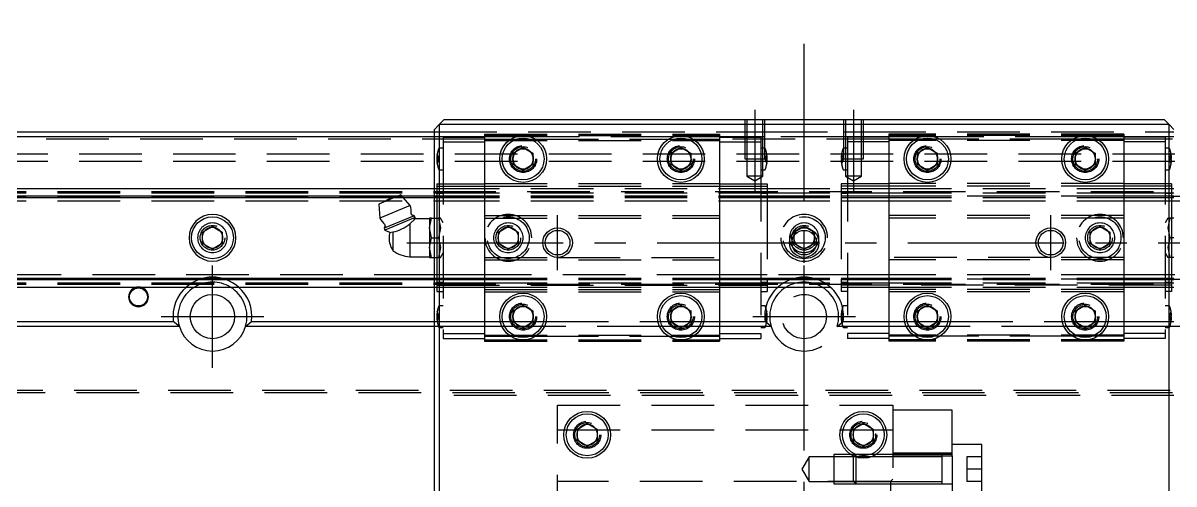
# Model space of a CAD drawing. Extents: x -12 to 1012, y -344 to 120.
# Drawn here: x 221.6 to 455, y 26 to 119.6 of the extents above; entities that cross this region are included whole.
import ezdxf

# ---------------------------------------------------------------- set-up
doc = ezdxf.new("R2010")
doc.units = 0
doc.linetypes.add('CENTER', pattern=[50.8, 31.75, -6.35, 6.35, -6.35])
doc.linetypes.add('DASHED', pattern=[19.05, 12.7, -6.35])
doc.layers.get('0').update_dxf_attribs({"linetype": 'CONTINUOUS'})
doc.layers.add('CENTER', color=1, linetype='CENTER')

msp = doc.modelspace()

# ---------------------------------------------------------------- linework, layer by layer
at = {"color": 7, "linetype": 'CONTINUOUS'}
for p, q in [((305, 98), (306, 99)), ((306, 99), (307, 100)), ((306, 99), (306, -99)), ((454, 99), (306, 99)), ((307, 100), (453, 100)), ((453, 100), (454, 99)), ((454, 99), (455, 98)), ((454, -99), (454, 99)), ((305, 96.5), (1, 96.5)), ((2, 97.5), (305, 97.5)), ((305, -98), (305, 98)), ((321, 93.15), (323, 94.31)), ((323, 94.31), (325, 93.15)), ((353, 93.15), (355, 94.31)), ((355, 94.31), (357, 93.15)), ((403, 93.15), (405, 94.31)), ((405, 94.31), (407, 93.15)), ((435, 93.15), (437, 94.31)), ((437, 94.31), (439, 93.15)), ((321, 90.85), (321, 93.15)), ((325, 93.15), (325, 90.85)), ((353, 90.85), (353, 93.15)), ((357, 93.15), (357, 90.85)), ((403, 90.85), (403, 93.15)), ((407, 93.15), (407, 90.85)), ((435, 90.85), (435, 93.15)), ((439, 93.15), (439, 90.85)), ((323, 89.69), (321, 90.85)), ((325, 90.85), (323, 89.69)), ((355, 89.69), (353, 90.85)), ((357, 90.85), (355, 89.69)), ((405, 89.69), (403, 90.85)), ((407, 90.85), (405, 89.69)), ((437, 89.69), (435, 90.85)), ((439, 90.85), (437, 89.69)), ((0, 86), (305, 86)), ((0, 84.48), (297.73, 84.48)), ((0, 84.2), (297.05, 84.2)), ((298.2, 84.68), (293.77, 82.84)), ((300.07, 82.53), (298.2, 84.68)), ((298.37, 84.48), (305, 84.48)), ((298.62, 84.2), (305, 84.2)), ((293.77, 82.84), (293.97, 80)), ((300.07, 82.53), (293.97, 80)), ((300.93, 80.45), (294.83, 77.93)), ((301.08, 80.08), (294.98, 77.56)), ((300.04, 78.83), (301.08, 79.85)), ((300.93, 80.45), (300.42, 80.66)), ((300.9, 79.64), (301.08, 80.08)), ((301.08, 80.08), (300.93, 80.45)), ((304.04, 79.85), (301.08, 79.85)), ((304.4, 80), (304.04, 80)), ((304.04, 80), (304.04, 78)), ((304.04, 78), (304.4, 80)), ((304.4, 80), (305, 80)), ((258, 77.15), (260, 78.31)), ((258, 74.85), (258, 77.15)), ((260, 78.31), (262, 77.15)), ((262, 77.15), (262, 74.85)), ((295.04, 78.44), (294.83, 77.93)), ((294.83, 77.93), (294.98, 77.56)), ((294.98, 77.56), (296.1, 77.09)), ((295.94, 77.07), (296.6, 77.18)), ((296.6, 77.18), (296.6, 73.4)), ((300.04, 78.83), (300.04, 72.15)), ((304.04, 78), (304.04, 74)), ((304.4, 76), (304.04, 78)), ((260, 73.69), (258, 74.85)), ((262, 74.85), (260, 73.69)), ((304.04, 74), (304.4, 76)), ((304.4, 76), (305, 76)), ((304.04, 74), (304.04, 72)), ((304.4, 72), (304.04, 74)), ((300.04, 72.15), (304.04, 72.15)), ((304.04, 72), (304.4, 72)), ((304.4, 72), (305, 72)), ((0, 67.8), (305, 67.8)), ((0, 67.52), (305, 67.52)), ((0, 66), (305, 66)), ((321, 61.15), (323, 62.31)), ((321, 58.85), (321, 61.15)), ((323, 62.31), (325, 61.15)), ((325, 61.15), (325, 58.85)), ((353, 61.15), (355, 62.31)), ((353, 58.85), (353, 61.15)), ((355, 62.31), (357, 61.15)), ((357, 61.15), (357, 58.85)), ((403, 61.15), (405, 62.31)), ((403, 58.85), (403, 61.15)), ((405, 62.31), (407, 61.15)), ((407, 61.15), (407, 58.85)), ((435, 61.15), (437, 62.31)), ((435, 58.85), (435, 61.15)), ((437, 62.31), (439, 61.15)), ((439, 61.15), (439, 58.85)), ((147.94, 59), (252.06, 59)), ((253.29, 58), (252.06, 59)), ((266.71, 58), (267.94, 59)), ((267.94, 59), (305, 59)), ((323, 57.69), (321, 58.85)), ((325, 58.85), (323, 57.69)), ((355, 57.69), (353, 58.85)), ((357, 58.85), (355, 57.69)), ((405, 57.69), (403, 58.85)), ((407, 58.85), (405, 57.69)), ((437, 57.69), (435, 58.85)), ((439, 58.85), (437, 57.69)), ((253.29, 58), (146.71, 58)), ((305, 58), (266.71, 58)), ((493.29, 58), (455, 58)), ((334, 37.15), (336, 38.31)), ((336, 38.31), (338, 37.15)), ((390, 37.15), (392, 38.31)), ((392, 38.31), (394, 37.15)), ((334, 34.85), (334, 37.15)), ((338, 37.15), (338, 34.85)), ((390, 34.85), (390, 37.15)), ((394, 37.15), (394, 34.85)), ((336, 33.69), (334, 34.85)), ((338, 34.85), (336, 33.69)), ((392, 33.69), (390, 34.85)), ((394, 34.85), (392, 33.69))]:
    msp.add_line(p, q, dxfattribs=at)
at = {"color": 3, "linetype": 'DASHED'}
for p, q in [((368, 100), (368, 92)), ((368.35, 100), (368.35, 92)), ((371.65, 92), (371.65, 100)), ((372, 92), (372, 100)), ((388, 100), (388, 92)), ((388.35, 100), (388.35, 92)), ((391.65, 92), (391.65, 100)), ((392, 92), (392, 100)), ((315.2, 96), (0.5, 96)), ((305, 97.5), (368, 97.5)), ((315.2, 96.5), (305, 96.5)), ((306.77, 96.45), (315.2, 96.45)), ((306.77, 96.45), (306.77, 95.45)), ((315.2, 97), (315.2, 96)), ((315.2, 97), (362.8, 97)), ((315.2, 96.75), (362.8, 96.75)), ((321.48, 96.5), (315.2, 96.5)), ((315.2, 96), (320.44, 96)), ((315.2, 96), (315.2, 87)), ((315.2, 95.75), (362.8, 95.75)), ((320.44, 96), (321.56, 96)), ((324.52, 96.5), (321.48, 96.5)), ((321.56, 96), (324.44, 96)), ((324.44, 96), (325.56, 96)), ((353.48, 96.5), (324.52, 96.5)), ((325.56, 96), (352.44, 96)), ((352.44, 96), (353.56, 96)), ((356.52, 96.5), (353.48, 96.5)), ((353.56, 96), (356.44, 96)), ((356.44, 96), (357.56, 96)), ((362.8, 96.5), (356.52, 96.5)), ((357.56, 96), (362.8, 96)), ((362.8, 97), (362.8, 96)), ((368, 96.5), (362.8, 96.5)), ((362.8, 96.45), (368, 96.45)), ((362.8, 96), (362.8, 87)), ((397.2, 96), (362.8, 96)), ((368, 97.5), (372, 97.5)), ((372, 96.5), (368, 96.5)), ((368, 96.45), (371.23, 96.45)), ((371.23, 96.45), (371.23, 95.45)), ((372, 97.5), (388, 97.5)), ((388, 96.5), (372, 96.5)), ((388, 97.5), (392, 97.5)), ((392, 96.5), (388, 96.5)), ((388.77, 96.45), (388.77, 95.45)), ((392, 96.45), (388.77, 96.45)), ((392, 97.5), (455, 97.5)), ((397.2, 96.5), (392, 96.5)), ((397.2, 96.45), (392, 96.45)), ((397.2, 97), (397.2, 96)), ((444.8, 97), (397.2, 97)), ((444.8, 96.75), (397.2, 96.75)), ((403.48, 96.5), (397.2, 96.5)), ((397.2, 96), (397.2, 87)), ((402.44, 96), (397.2, 96)), ((444.8, 95.75), (397.2, 95.75)), ((403.56, 96), (402.44, 96)), ((406.52, 96.5), (403.48, 96.5)), ((406.44, 96), (403.56, 96)), ((407.56, 96), (406.44, 96)), ((435.48, 96.5), (406.52, 96.5)), ((434.44, 96), (407.56, 96)), ((435.56, 96), (434.44, 96)), ((438.52, 96.5), (435.48, 96.5)), ((438.44, 96), (435.56, 96)), ((439.56, 96), (438.44, 96)), ((444.8, 96.5), (438.52, 96.5)), ((444.8, 96), (439.56, 96)), ((444.8, 97), (444.8, 96)), ((455, 96.5), (444.8, 96.5)), ((453.23, 96.45), (444.8, 96.45)), ((444.8, 96), (444.8, 87)), ((759.5, 96), (444.8, 96)), ((453.23, 96.45), (453.23, 95.45)), ((306.77, 94.2), (305.99, 94.2)), ((306.77, 95.45), (306.77, 56.55)), ((306.77, 95.45), (315.2, 95.45)), ((362.8, 95.45), (368, 95.45)), ((368, 95.45), (371.23, 95.45)), ((371.23, 95.45), (371.23, 92)), ((372, 94.2), (371.23, 94.2)), ((372.01, 94.2), (372, 94.2)), ((388, 94.2), (387.99, 94.2)), ((388.77, 94.2), (388, 94.2)), ((392, 95.45), (388.77, 95.45)), ((388.77, 95.45), (388.77, 92)), ((397.2, 95.45), (392, 95.45)), ((453.23, 95.45), (444.8, 95.45)), ((453.23, 95.45), (453.23, 56.55)), ((454.01, 94.2), (453.23, 94.2)), ((760, 93), (0, 93)), ((760, 91.5), (0, 91.5)), ((305.58, 92.1), (305.5, 92.1)), ((305.5, 91.9), (305.58, 91.9)), ((305.9, 92.1), (305.58, 93)), ((305.58, 92.1), (305.9, 92.1)), ((305.58, 91.9), (305.58, 92.1)), ((305.58, 91), (305.9, 91.9)), ((305.58, 91.9), (305.9, 91.9)), ((305.9, 92.1), (305.94, 92)), ((305.9, 91.9), (305.94, 92)), ((320.5, 92), (320.53, 92.41)), ((352.5, 92), (352.53, 92.41)), ((368, 92), (372, 92)), ((368.35, 92), (368.35, 88.5)), ((371.23, 92), (371.23, 56.55)), ((371.65, 88.5), (371.65, 92)), ((372.1, 92.1), (372.06, 92)), ((372.1, 91.9), (372.06, 92)), ((372.42, 93), (372.1, 92.1)), ((372.42, 92.1), (372.1, 92.1)), ((372.1, 91.9), (372.42, 91)), ((372.42, 91.9), (372.1, 91.9)), ((372.5, 92.1), (372.42, 92.1)), ((372.42, 92.1), (372.42, 91.9)), ((372.42, 91.9), (372.5, 91.9)), ((387.5, 92.1), (387.58, 92.1)), ((387.58, 91.9), (387.5, 91.9)), ((387.58, 93), (387.9, 92.1)), ((387.58, 92.1), (387.9, 92.1)), ((387.58, 92.1), (387.58, 91.9)), ((387.9, 91.9), (387.58, 91)), ((387.58, 91.9), (387.9, 91.9)), ((387.9, 92.1), (387.94, 92)), ((387.9, 91.9), (387.94, 92)), ((388, 92), (392, 92)), ((388.35, 92), (388.35, 88.5)), ((388.77, 92), (388.77, 56.55)), ((391.65, 88.5), (391.65, 92)), ((402.5, 92), (402.53, 92.41)), ((434.5, 92), (434.53, 92.37)), ((454.1, 92.1), (454.06, 92)), ((454.1, 91.9), (454.06, 92)), ((454.1, 92.1), (454.42, 93)), ((454.42, 92.1), (454.1, 92.1)), ((454.42, 91), (454.1, 91.9)), ((454.42, 91.9), (454.1, 91.9)), ((454.42, 91.9), (454.42, 92.1)), ((454.42, 92.1), (454.5, 92.1)), ((454.5, 91.9), (454.42, 91.9)), ((305.99, 89.8), (306.77, 89.8)), ((371.23, 89.8), (372.01, 89.8)), ((387.99, 89.8), (388.77, 89.8)), ((453.23, 89.8), (454.01, 89.8)), ((305.5, 86.93), (306.77, 86.93)), ((305.5, 86.93), (305.5, 84.33)), ((305.5, 86.92), (306.77, 86.92)), ((305.5, 86.46), (306.77, 86.46)), ((306.77, 86.93), (315.2, 86.93)), ((306.77, 86.46), (315.2, 86.46)), ((315.2, 87), (315.2, 86.5)), ((315.2, 87), (362.8, 87)), ((315.2, 86.5), (315.2, 80.5)), ((315.2, 86.5), (362.8, 86.5)), ((362.8, 87), (362.8, 86.5)), ((362.8, 86.93), (371.23, 86.93)), ((362.8, 86.5), (362.8, 80.5)), ((362.8, 86.46), (371.23, 86.46)), ((368.35, 88.5), (370, 87.55)), ((371.65, 88.5), (368.35, 88.5)), ((370, 87.55), (371.65, 88.5)), ((371.23, 86.93), (372.5, 86.93)), ((371.23, 86.92), (372.5, 86.92)), ((371.23, 86.46), (372.5, 86.46)), ((372.5, 86.93), (372.5, 84.33)), ((388.77, 86.93), (387.5, 86.93)), ((387.5, 86.93), (387.5, 84.33)), ((388.77, 86.92), (387.5, 86.92)), ((388.77, 86.46), (387.5, 86.46)), ((388.35, 88.5), (390, 87.55)), ((391.65, 88.5), (388.35, 88.5)), ((397.2, 86.93), (388.77, 86.93)), ((397.2, 86.46), (388.77, 86.46)), ((390, 87.55), (391.65, 88.5)), ((397.2, 87), (397.2, 86.5)), ((444.8, 87), (397.2, 87)), ((397.2, 86.5), (397.2, 80.5)), ((444.8, 86.5), (397.2, 86.5)), ((444.8, 87), (444.8, 86.5)), ((453.23, 86.93), (444.8, 86.93)), ((444.8, 86.5), (444.8, 80.5)), ((453.23, 86.46), (444.8, 86.46)), ((454.5, 86.93), (453.23, 86.93)), ((454.5, 86.92), (453.23, 86.92)), ((454.5, 86.46), (453.23, 86.46)), ((454.5, 86.93), (454.5, 84.33)), ((0, 85.4), (760, 85.4)), ((0, 85.15), (305, 85.15)), ((0, 84.42), (305.5, 84.42)), ((297.05, 84.2), (298.62, 84.2)), ((297.73, 84.48), (298.37, 84.48)), ((305, 86), (305.5, 86)), ((305, 85.15), (305.5, 85.15)), ((305, 84.48), (305.5, 84.48)), ((305, 84.2), (305.5, 84.2)), ((305.5, 86), (371.23, 86)), ((305.5, 85.15), (371.23, 85.15)), ((305.5, 85.08), (306.77, 85.08)), ((305.5, 84.48), (371.23, 84.48)), ((305.5, 84.42), (371.23, 84.42)), ((305.5, 84.33), (305.5, 80)), ((305.5, 84.2), (371.23, 84.2)), ((371.23, 86), (372.5, 86)), ((371.23, 85.15), (372.5, 85.15)), ((371.23, 85.08), (372.5, 85.08)), ((371.23, 84.48), (372.5, 84.48)), ((371.23, 84.42), (372.5, 84.42)), ((371.23, 84.2), (372.5, 84.2)), ((372.5, 86), (387.5, 86)), ((372.5, 85.15), (387.5, 85.15)), ((372.5, 84.48), (387.5, 84.48)), ((372.5, 84.42), (387.5, 84.42)), ((372.5, 84.33), (372.5, 67.67)), ((372.5, 84.2), (387.5, 84.2)), ((387.5, 86), (397.2, 86)), ((387.5, 85.15), (397.2, 85.15)), ((387.5, 85.08), (388.77, 85.08)), ((387.5, 84.48), (397.2, 84.48)), ((397.2, 84.42), (387.5, 84.42)), ((387.5, 84.33), (387.5, 67.67)), ((387.5, 84.2), (397.2, 84.2)), ((397.2, 86), (444.8, 86)), ((397.2, 85.15), (444.8, 85.15)), ((397.2, 84.48), (444.8, 84.48)), ((444.8, 84.42), (397.2, 84.42)), ((397.2, 84.2), (444.8, 84.2)), ((444.8, 86), (453.23, 86)), ((444.8, 85.15), (453.23, 85.15)), ((444.8, 84.48), (453.23, 84.48)), ((453.23, 84.42), (444.8, 84.42)), ((444.8, 84.2), (453.23, 84.2)), ((453.23, 86), (454.5, 86)), ((453.23, 85.15), (454.5, 85.15)), ((453.23, 85.08), (454.5, 85.08)), ((453.23, 84.48), (454.5, 84.48)), ((454.5, 84.42), (453.23, 84.42)), ((453.23, 84.2), (454.5, 84.2)), ((454.5, 86), (455, 86)), ((454.5, 85.15), (455, 85.15)), ((454.5, 84.48), (455, 84.48)), ((454.5, 84.42), (760, 84.42)), ((454.5, 84.33), (454.5, 80)), ((454.5, 84.2), (455, 84.2)), ((0, 83.5), (305.5, 83.5)), ((305.5, 83.5), (371.23, 83.5)), ((371.23, 83.5), (372.5, 83.5)), ((372.5, 83.5), (387.5, 83.5)), ((387.5, 83.5), (397.2, 83.5)), ((397.2, 83.5), (444.8, 83.5)), ((444.8, 83.5), (453.23, 83.5)), ((453.23, 83.5), (454.5, 83.5)), ((454.5, 83.5), (760, 83.5)), ((305, 80), (305.87, 80)), ((305.5, 80), (305.5, 72)), ((306.22, 80), (305.87, 80)), ((305.87, 80), (306.22, 78)), ((306.77, 79.06), (306.22, 80)), ((315.2, 80.5), (315.2, 80)), ((315.2, 80.5), (362.8, 80.5)), ((315.2, 80), (315.2, 72)), ((315.2, 80), (362.8, 80)), ((362.8, 80.5), (362.8, 80)), ((362.8, 80), (362.8, 72)), ((397.2, 80.5), (397.2, 80)), ((444.8, 80.5), (397.2, 80.5)), ((397.2, 80), (397.2, 72)), ((444.8, 80), (397.2, 80)), ((444.8, 80.5), (444.8, 80)), ((444.8, 80), (444.8, 72)), ((453.78, 80), (453.23, 79.06)), ((453.78, 80), (454.13, 80)), ((454.13, 80), (453.78, 78)), ((455, 80), (454.13, 80)), ((454.5, 80), (454.5, 72)), ((306.22, 78), (305.87, 76)), ((318, 77.15), (320, 78.31)), ((318, 74.85), (318, 77.15)), ((320, 78.31), (322, 77.15)), ((322, 77.15), (322, 74.85)), ((378, 77.15), (380, 78.31)), ((378, 76.5), (378, 77.15)), ((380, 78.31), (382, 77.15)), ((382, 77.15), (382, 76.5)), ((438, 77.15), (440, 78.31)), ((438, 74.85), (438, 77.15)), ((440, 78.31), (442, 77.15)), ((442, 77.15), (442, 74.85)), ((453.78, 78), (454.13, 76)), ((257.5, 76), (257.53, 76.41)), ((305, 76), (305.87, 76)), ((305.87, 76), (306.22, 74)), ((317.5, 76), (317.53, 76.41)), ((320, 73.69), (318, 74.85)), ((322, 74.85), (320, 73.69)), ((377.5, 76), (377.53, 76.41)), ((378, 74.85), (378, 76.5)), ((380, 73.69), (378, 74.85)), ((382, 74.85), (380, 73.69)), ((382, 76.5), (382, 74.85)), ((437.5, 76), (437.53, 76.37)), ((440, 73.69), (438, 74.85)), ((442, 74.85), (440, 73.69)), ((454.13, 76), (453.78, 74)), ((455, 76), (454.13, 76)), ((306.22, 74), (305.87, 72)), ((306.22, 72), (306.77, 72.94)), ((453.23, 72.94), (453.78, 72)), ((453.78, 74), (454.13, 72)), ((305, 72), (305.87, 72)), ((305.5, 72), (305.5, 67.67)), ((305.87, 72), (306.22, 72)), ((315.2, 72), (330, 72)), ((315.2, 72), (315.2, 71.5)), ((315.2, 71.5), (315.2, 65.5)), ((315.2, 71.5), (362.8, 71.5)), ((330, 72), (362.8, 72)), ((362.8, 72), (362.8, 71.5)), ((362.8, 71.5), (362.8, 65.5)), ((397.2, 72), (397.2, 71.5)), ((430, 72), (397.2, 72)), ((397.2, 71.5), (397.2, 65.5)), ((444.8, 71.5), (397.2, 71.5)), ((444.8, 72), (430, 72)), ((444.8, 72), (444.8, 71.5)), ((444.8, 71.5), (444.8, 65.5)), ((454.13, 72), (453.78, 72)), ((455, 72), (454.13, 72)), ((454.5, 72), (454.5, 67.67)), ((305.5, 68.5), (0, 68.5)), ((305, 67.8), (305.5, 67.8)), ((306.77, 68.5), (305.5, 68.5)), ((305.5, 67.8), (306.77, 67.8)), ((315.2, 68.5), (306.77, 68.5)), ((306.77, 67.8), (315.2, 67.8)), ((362.8, 68.5), (315.2, 68.5)), ((315.2, 67.8), (362.8, 67.8)), ((371.23, 68.5), (362.8, 68.5)), ((362.8, 67.8), (371.23, 67.8)), ((372.5, 68.5), (371.23, 68.5)), ((371.23, 67.8), (372.5, 67.8)), ((387.5, 68.5), (372.5, 68.5)), ((372.5, 67.8), (387.5, 67.8)), ((397.2, 68.5), (387.5, 68.5)), ((387.5, 67.8), (397.2, 67.8)), ((444.8, 68.5), (397.2, 68.5)), ((397.2, 67.8), (444.8, 67.8)), ((453.23, 68.5), (444.8, 68.5)), ((444.8, 67.8), (453.23, 67.8)), ((454.5, 68.5), (453.23, 68.5)), ((453.23, 67.8), (454.5, 67.8)), ((760, 68.5), (454.5, 68.5)), ((454.5, 67.8), (455, 67.8)), ((0, 67.58), (305.5, 67.58)), ((0, 66.85), (305, 66.85)), ((0, 66.6), (760, 66.6)), ((305, 67.52), (305.5, 67.52)), ((305, 66.85), (305.5, 66.85)), ((305, 66), (305.5, 66)), ((305.5, 67.67), (305.5, 65.07)), ((305.5, 67.58), (306.77, 67.58)), ((305.5, 67.52), (306.77, 67.52)), ((306.77, 66.92), (305.5, 66.92)), ((305.5, 66.85), (306.77, 66.85)), ((305.5, 66.4), (372.5, 66.4)), ((305.5, 66), (306.77, 66)), ((306.77, 67.58), (315.2, 67.58)), ((306.77, 67.52), (315.2, 67.52)), ((306.77, 66.85), (315.2, 66.85)), ((306.77, 66), (315.2, 66)), ((315.2, 67.58), (362.8, 67.58)), ((315.2, 67.52), (362.8, 67.52)), ((315.2, 66.85), (362.8, 66.85)), ((315.2, 66), (362.8, 66)), ((315.2, 65.5), (315.2, 65)), ((315.2, 65.5), (362.8, 65.5)), ((362.8, 67.58), (371.23, 67.58)), ((362.8, 67.52), (371.23, 67.52)), ((362.8, 66.85), (371.23, 66.85)), ((362.8, 66), (371.23, 66)), ((362.8, 65.5), (362.8, 65)), ((371.23, 67.58), (372.5, 67.58)), ((371.23, 67.52), (372.5, 67.52)), ((372.5, 66.92), (371.23, 66.92)), ((371.23, 66.85), (372.5, 66.85)), ((371.23, 66), (372.5, 66)), ((372.5, 67.67), (372.5, 65.07)), ((372.5, 67.58), (387.5, 67.58)), ((372.5, 67.52), (387.5, 67.52)), ((372.5, 66.85), (387.5, 66.85)), ((372.5, 66), (387.5, 66)), ((387.5, 67.67), (387.5, 65.07)), ((397.2, 67.58), (387.5, 67.58)), ((387.5, 67.52), (397.2, 67.52)), ((388.77, 66.92), (387.5, 66.92)), ((387.5, 66.85), (397.2, 66.85)), ((454.5, 66.4), (387.5, 66.4)), ((387.5, 66), (397.2, 66)), ((444.8, 67.58), (397.2, 67.58)), ((397.2, 67.52), (444.8, 67.52)), ((397.2, 66.85), (444.8, 66.85)), ((397.2, 66), (444.8, 66)), ((397.2, 65.5), (397.2, 65)), ((444.8, 65.5), (397.2, 65.5)), ((453.23, 67.58), (444.8, 67.58)), ((444.8, 67.52), (453.23, 67.52)), ((444.8, 66.85), (453.23, 66.85)), ((444.8, 66), (453.23, 66)), ((444.8, 65.5), (444.8, 65)), ((454.5, 67.58), (453.23, 67.58)), ((453.23, 67.52), (454.5, 67.52)), ((454.5, 66.92), (453.23, 66.92)), ((453.23, 66.85), (454.5, 66.85)), ((453.23, 66), (454.5, 66)), ((454.5, 67.67), (454.5, 65.07)), ((454.5, 67.58), (760, 67.58)), ((454.5, 67.52), (455, 67.52)), ((454.5, 66.85), (455, 66.85)), ((454.5, 66), (455, 66)), ((305.5, 65.08), (306.77, 65.08)), ((305.5, 65.07), (306.77, 65.07)), ((315.2, 65), (315.2, 56)), ((315.2, 65), (362.8, 65)), ((362.8, 65), (362.8, 56)), ((371.23, 65.08), (372.5, 65.08)), ((371.23, 65.07), (372.5, 65.07)), ((388.77, 65.08), (387.5, 65.08)), ((388.77, 65.07), (387.5, 65.07)), ((397.2, 65), (397.2, 56)), ((444.8, 65), (397.2, 65)), ((444.8, 65), (444.8, 56)), ((454.5, 65.08), (453.23, 65.08)), ((454.5, 65.07), (453.23, 65.07)), ((305.9, 60.1), (305.58, 61)), ((306.77, 62.2), (305.99, 62.2)), ((372.01, 62.2), (371.23, 62.2)), ((372.42, 61), (372.1, 60.1)), ((387.58, 61), (387.9, 60.1)), ((388.77, 62.2), (387.99, 62.2)), ((454.01, 62.2), (453.23, 62.2)), ((454.1, 60.1), (454.42, 61)), ((305, 59), (305.58, 59)), ((305.58, 60.1), (305.5, 60.1)), ((305.5, 59.9), (305.58, 59.9)), ((305.58, 60.1), (305.9, 60.1)), ((305.58, 59.9), (305.58, 60.1)), ((305.58, 59), (305.9, 59.9)), ((305.58, 59.9), (305.9, 59.9)), ((305.58, 59), (306.77, 59)), ((305.9, 60.1), (305.94, 60)), ((305.9, 59.9), (305.94, 60)), ((306.77, 59), (315.2, 59)), ((315.2, 59), (318.36, 59)), ((318.36, 59), (318.87, 59)), ((318.87, 59), (320.44, 59)), ((320.44, 59), (320.71, 59)), ((320.5, 60), (320.53, 60.41)), ((320.71, 59), (321, 59)), ((321, 59), (321.15, 59)), ((321.15, 59), (321.2, 59)), ((321.2, 59), (324.8, 59)), ((324.8, 59), (324.85, 59)), ((324.85, 59), (325, 59)), ((325, 59), (325.29, 59)), ((325.29, 59), (325.56, 59)), ((325.56, 59), (327.13, 59)), ((327.13, 59), (327.64, 59)), ((327.64, 59), (350.36, 59)), ((350.36, 59), (350.87, 59)), ((350.87, 59), (352.44, 59)), ((352.44, 59), (352.71, 59)), ((352.5, 60), (352.53, 60.41)), ((352.71, 59), (353, 59)), ((353, 59), (353.15, 59)), ((353.15, 59), (353.2, 59)), ((353.2, 59), (356.8, 59)), ((356.8, 59), (356.85, 59)), ((356.85, 59), (357, 59)), ((357, 59), (357.29, 59)), ((357.29, 59), (357.56, 59)), ((357.56, 59), (359.13, 59)), ((359.13, 59), (359.64, 59)), ((359.64, 59), (362.8, 59)), ((362.8, 59), (372.06, 59)), ((372.1, 60.1), (372.06, 60)), ((372.1, 59.9), (372.06, 60)), ((373.29, 58), (372.06, 59)), ((372.42, 60.1), (372.1, 60.1)), ((372.1, 59.9), (372.42, 59)), ((372.42, 59.9), (372.1, 59.9)), ((372.5, 60.1), (372.42, 60.1)), ((372.42, 60.1), (372.42, 59.9)), ((372.42, 59.9), (372.5, 59.9)), ((386.71, 58), (387.94, 59)), ((387.5, 60.1), (387.58, 60.1)), ((387.58, 59.9), (387.5, 59.9)), ((387.58, 60.1), (387.9, 60.1)), ((387.58, 60.1), (387.58, 59.9)), ((387.9, 59.9), (387.58, 59)), ((387.58, 59.9), (387.9, 59.9)), ((387.9, 60.1), (387.94, 60)), ((387.9, 59.9), (387.94, 60)), ((387.94, 59), (397.2, 59)), ((397.2, 59), (400.36, 59)), ((400.36, 59), (400.87, 59)), ((400.87, 59), (402.44, 59)), ((402.44, 59), (402.71, 59)), ((402.5, 60), (402.53, 60.41)), ((402.71, 59), (403, 59)), ((403, 59), (403.15, 59)), ((403.15, 59), (403.2, 59)), ((403.2, 59), (406.8, 59)), ((406.8, 59), (406.85, 59)), ((406.85, 59), (407, 59)), ((407, 59), (407.29, 59)), ((407.29, 59), (407.56, 59)), ((407.56, 59), (409.13, 59)), ((409.13, 59), (409.64, 59)), ((409.64, 59), (432.36, 59)), ((432.36, 59), (432.87, 59)), ((432.87, 59), (434.44, 59)), ((434.44, 59), (434.71, 59)), ((434.5, 60), (434.53, 60.37)), ((434.71, 59), (435, 59)), ((435, 59), (435.15, 59)), ((435.15, 59), (435.2, 59)), ((435.2, 59), (438.8, 59)), ((438.8, 59), (438.85, 59)), ((438.85, 59), (439, 59)), ((439, 59), (439.29, 59)), ((439.29, 59), (439.56, 59)), ((439.56, 59), (441.13, 59)), ((441.13, 59), (441.64, 59)), ((441.64, 59), (444.8, 59)), ((444.8, 59), (453.23, 59)), ((453.23, 59), (454.42, 59)), ((454.1, 60.1), (454.06, 60)), ((454.1, 59.9), (454.06, 60)), ((454.42, 60.1), (454.1, 60.1)), ((454.42, 59), (454.1, 59.9)), ((454.42, 59.9), (454.1, 59.9)), ((454.42, 59.9), (454.42, 60.1)), ((454.42, 60.1), (454.5, 60.1)), ((454.5, 59.9), (454.42, 59.9)), ((454.42, 59), (455, 59)), ((305.84, 58), (305, 58)), ((306.77, 58), (305.84, 58)), ((305.99, 57.8), (306.77, 57.8)), ((315.2, 58), (306.77, 58)), ((306.77, 56.55), (315.2, 56.55)), ((306.77, 56.55), (306.77, 55.55)), ((318.69, 58), (315.2, 58)), ((315.2, 56.25), (362.8, 56.25)), ((319.25, 58), (318.69, 58)), ((321.11, 58), (319.25, 58)), ((321.5, 58), (321.11, 58)), ((322.36, 58), (321.5, 58)), ((322.46, 58), (322.36, 58)), ((322.5, 58), (322.46, 58)), ((323.5, 58), (322.5, 58)), ((323.54, 58), (323.5, 58)), ((323.64, 58), (323.54, 58)), ((324.5, 58), (323.64, 58)), ((324.89, 58), (324.5, 58)), ((326.75, 58), (324.89, 58)), ((327.31, 58), (326.75, 58)), ((350.69, 58), (327.31, 58)), ((351.25, 58), (350.69, 58)), ((353.11, 58), (351.25, 58)), ((353.5, 58), (353.11, 58)), ((354.36, 58), (353.5, 58)), ((354.46, 58), (354.36, 58)), ((354.5, 58), (354.46, 58)), ((355.5, 58), (354.5, 58)), ((355.54, 58), (355.5, 58)), ((355.64, 58), (355.54, 58)), ((356.5, 58), (355.64, 58)), ((356.89, 58), (356.5, 58)), ((358.75, 58), (356.89, 58)), ((359.31, 58), (358.75, 58)), ((362.8, 58), (359.31, 58)), ((373.29, 58), (362.8, 58)), ((362.8, 56.55), (371.23, 56.55)), ((371.23, 57.8), (372.01, 57.8)), ((371.23, 56.55), (371.23, 55.55)), ((397.2, 58), (386.71, 58)), ((387.99, 57.8), (388.77, 57.8)), ((388.77, 56.55), (388.77, 55.55)), ((397.2, 56.55), (388.77, 56.55)), ((400.69, 58), (397.2, 58)), ((444.8, 56.25), (397.2, 56.25)), ((401.25, 58), (400.69, 58)), ((403.11, 58), (401.25, 58)), ((403.5, 58), (403.11, 58)), ((404.36, 58), (403.5, 58)), ((404.46, 58), (404.36, 58)), ((404.5, 58), (404.46, 58)), ((405.5, 58), (404.5, 58)), ((405.54, 58), (405.5, 58)), ((405.64, 58), (405.54, 58)), ((406.5, 58), (405.64, 58)), ((406.89, 58), (406.5, 58)), ((408.75, 58), (406.89, 58)), ((409.31, 58), (408.75, 58)), ((432.69, 58), (409.31, 58)), ((433.25, 58), (432.69, 58)), ((435.11, 58), (433.25, 58)), ((435.5, 58), (435.11, 58)), ((436.36, 58), (435.5, 58)), ((436.46, 58), (436.36, 58)), ((436.5, 58), (436.46, 58)), ((437.5, 58), (436.5, 58)), ((437.54, 58), (437.5, 58)), ((437.64, 58), (437.54, 58)), ((438.5, 58), (437.64, 58)), ((438.89, 58), (438.5, 58)), ((440.75, 58), (438.89, 58)), ((441.31, 58), (440.75, 58)), ((444.8, 58), (441.31, 58)), ((453.23, 58), (444.8, 58)), ((453.23, 56.55), (444.8, 56.55)), ((454.16, 58), (453.23, 58)), ((453.23, 57.8), (454.01, 57.8)), ((453.23, 56.55), (453.23, 55.55)), ((455, 58), (454.16, 58)), ((306.77, 55.55), (315.2, 55.55)), ((315.2, 56), (315.2, 55)), ((315.2, 56), (320.44, 56)), ((315.2, 55.25), (362.8, 55.25)), ((315.2, 55), (362.8, 55)), ((320.44, 56), (321.56, 56)), ((321.56, 56), (324.44, 56)), ((324.44, 56), (325.56, 56)), ((325.56, 56), (352.44, 56)), ((352.44, 56), (353.56, 56)), ((353.56, 56), (356.44, 56)), ((356.44, 56), (357.56, 56)), ((357.56, 56), (362.8, 56)), ((362.8, 56), (362.8, 55)), ((362.8, 55.55), (371.23, 55.55)), ((397.2, 55.55), (388.77, 55.55)), ((397.2, 56), (397.2, 55)), ((402.44, 56), (397.2, 56)), ((444.8, 55.25), (397.2, 55.25)), ((444.8, 55), (397.2, 55)), ((403.56, 56), (402.44, 56)), ((406.44, 56), (403.56, 56)), ((407.56, 56), (406.44, 56)), ((434.44, 56), (407.56, 56)), ((435.56, 56), (434.44, 56)), ((438.44, 56), (435.56, 56)), ((439.56, 56), (438.44, 56)), ((444.8, 56), (439.56, 56)), ((444.8, 56), (444.8, 55)), ((453.23, 55.55), (444.8, 55.55)), ((759.5, 44.5), (0.5, 44.5)), ((759, 45), (1, 45)), ((455, 44), (305, 44)), ((330, 42), (398, 42)), ((330, -42), (330, 42)), ((398, 42), (398, -42)), ((410, 41), (398, 41)), ((410, 31.7), (410, 41)), ((330, 37), (398, 37)), ((333.5, 36), (333.51, 36.25)), ((394.48, 36.29), (394.5, 36)), ((416, 34.01), (410, 34.01)), ((416, 24.01), (416, 34.01)), ((381, 31.51), (379.56, 29.01)), ((386, 31.51), (381, 31.51)), ((381, 26.51), (381, 31.51)), ((389.42, 32.01), (386, 32.01)), ((386, 32.01), (386, 26.01)), ((390, 31.51), (386, 31.51)), ((390.5, 32.01), (389.42, 32.01)), ((390.12, 31.64), (390, 31.51)), ((390.44, 31.51), (390, 31.51)), ((390, 26.51), (390, 31.51)), ((390.5, 32.01), (390.12, 31.64)), ((393.56, 31.51), (390.44, 31.51)), ((390.53, 32.01), (390.5, 32.01)), ((390.53, 32.01), (390.5, 32.01)), ((390.5, 32.01), (390.5, 31.49)), ((390.5, 31.49), (390.5, 26.01)), ((393.47, 32.01), (390.53, 32.01)), ((393.47, 32.01), (390.53, 32.01)), ((394.58, 32.01), (393.47, 32.01)), ((394.58, 32.01), (393.47, 32.01)), ((398, 31.51), (393.56, 31.51)), ((398, 32.01), (394.58, 32.01)), ((398, 32.01), (394.58, 32.01)), ((410, 32.26), (398, 32.26)), ((408, 32.01), (398, 32.01)), ((398, 31.7), (410, 31.7)), ((408, 31.51), (398, 31.51)), ((408.01, 32.01), (408, 32.01)), ((408, 32.01), (408, 32.01)), ((410, 32.01), (408, 32.01)), ((408, 26.01), (408, 32.01)), ((410, 31.7), (410, -31.7)), ((416, 31.51), (413, 31.51)), ((413, 31.51), (413, 29.01)), ((379.56, 29.01), (381, 26.51)), ((416, 29.01), (413, 29.01)), ((413, 29.01), (413, 26.51)), ((397.5, 26.5), (330, 26.5)), ((381, 26.51), (386, 26.51)), ((386, 26.51), (390, 26.51)), ((386, 26.01), (390.5, 26.01)), ((390, 26.51), (390.5, 26.01)), ((390, 26.51), (398, 26.51)), ((390.5, 26.01), (398, 26.01)), ((390.5, 26.01), (398, 26.01)), ((398, 27), (397.5, 26.5)), ((397.5, 26.5), (397.5, -26.5)), ((398, 26.51), (408, 26.51)), ((398, 26.01), (408, 26.01)), ((408, 26.01), (408.01, 26.01)), ((408, 26.01), (410, 26.01)), ((408, 26.01), (408, 26.01)), ((408, 26.01), (408, 26.01)), ((416, 26.51), (413, 26.51))]:
    msp.add_line(p, q, dxfattribs=at)
at = {"color": 7, "linetype": 'CONTINUOUS'}
for centre, radius in [((323, 92), 4.75), ((323, 92), 4.25), ((355, 92), 4.75), ((355, 92), 4.25), ((405, 92), 4.75), ((405, 92), 4.25), ((437, 92), 4.75), ((437, 92), 4.25), ((260, 76), 4.25), ((330, 75), 2.5), ((380, 75), 3), ((380, 75), 2.5), ((430, 75), 2.5), ((260, 60), 4.5), ((323, 60), 4.75), ((323, 60), 4.25), ((355, 60), 4.75), ((355, 60), 4.25), ((405, 60), 4.75), ((405, 60), 4.25), ((437, 60), 4.75), ((437, 60), 4.25), ((336, 36), 4.75), ((336, 36), 4.25), ((392, 36), 4.75), ((392, 36), 4.25)]:
    msp.add_circle(centre, radius, dxfattribs=at)
at = {"color": 3, "linetype": 'DASHED'}
for centre, radius in [((323, 92), 2.75), ((323, 92), 2.5), ((323, 92), 2.07), ((355, 92), 2.75), ((355, 92), 2.5), ((355, 92), 2.07), ((405, 92), 2.75), ((405, 92), 2.5), ((405, 92), 2.07), ((437, 92), 2.75), ((437, 92), 2.5), ((437, 92), 2.07), ((320, 76), 4.25), ((380, 76), 4.25), ((440, 76), 4.25), ((260, 76), 2.5), ((320, 76), 2.5), ((380, 76), 2.5), ((440, 76), 2.5), ((380, 60), 4.5), ((323, 60), 2.75), ((323, 60), 2.5), ((323, 60), 2.07), ((355, 60), 2.75), ((355, 60), 2.5), ((355, 60), 2.07), ((405, 60), 2.75), ((405, 60), 2.5), ((405, 60), 2.07), ((437, 60), 2.75), ((437, 60), 2.5), ((437, 60), 2.07), ((336, 36), 2.75), ((336, 36), 2.5), ((392, 36), 2.75), ((392, 36), 2.5)]:
    msp.add_circle(centre, radius, dxfattribs=at)
at = {"color": 3, "linetype": 'CONTINUOUS'}
for centre, radius in [((330, 75), 3), ((430, 75), 3), ((245, 64), 1.83)]:
    msp.add_circle(centre, radius, dxfattribs=at)
at = {"color": 3, "linetype": 'DASHED'}
for centre, radius, start, end in [((311.5, 92), 6, 159.1494, 170.4059), ((305.99, 94.1), 0.1, 90, 159.1494), ((323, 92), 2.06, 134.0859, 165.9141), ((323, 92), 2.1, 137.7528, 162.2472), ((323, 92), 2.1, 102.2472, 137.7528), ((323, 92), 2.06, 105.9141, 134.0859), ((323, 92), 2.06, 74.0859, 105.9141), ((323, 92), 2.1, 77.7528, 102.2472), ((323, 92), 2.1, 42.2472, 77.7528), ((323, 92), 2.06, 45.9141, 74.0859), ((323, 92), 2.06, 14.0859, 45.9141), ((323, 92), 2.1, 17.7528, 42.2472), ((355, 92), 2.06, 134.0859, 165.9141), ((355, 92), 2.1, 137.7528, 162.2472), ((355, 92), 2.1, 102.2472, 137.7528), ((355, 92), 2.06, 105.9141, 134.0859), ((355, 92), 2.06, 74.0859, 105.9141), ((355, 92), 2.1, 77.7528, 102.2472), ((355, 92), 2.1, 42.2472, 77.7528), ((355, 92), 2.06, 45.9141, 74.0859), ((355, 92), 2.06, 14.0859, 45.9141), ((355, 92), 2.1, 17.7528, 42.2472), ((372.01, 94.1), 0.1, 20.8506, 90), ((366.5, 92), 6, 9.5941, 20.8506), ((393.5, 92), 6, 159.1494, 170.4059), ((387.99, 94.1), 0.1, 90, 159.1494), ((405, 92), 2.06, 134.0859, 165.9141), ((405, 92), 2.1, 137.7528, 162.2472), ((405, 92), 2.1, 102.2472, 137.7528), ((405, 92), 2.06, 105.9141, 134.0859), ((405, 92), 2.06, 74.0859, 105.9141), ((405, 92), 2.1, 77.7528, 102.2472), ((405, 92), 2.1, 42.2472, 77.7528), ((405, 92), 2.06, 45.9141, 74.0859), ((405, 92), 2.06, 14.0859, 45.9141), ((405, 92), 2.1, 17.7528, 42.2472), ((437, 92), 2.06, 134.0859, 165.9141), ((437, 92), 2.1, 137.7528, 162.2472), ((437, 92), 2.1, 102.2472, 137.7528), ((437, 92), 2.06, 105.9141, 134.0859), ((437, 92), 2.06, 74.0859, 105.9141), ((437, 92), 2.1, 77.7528, 102.2472), ((437, 92), 2.1, 42.2472, 77.7528), ((437, 92), 2.06, 45.9141, 74.0859), ((437, 92), 2.06, 14.0859, 45.9141), ((437, 92), 2.1, 17.7528, 42.2472), ((454.01, 94.1), 0.1, 20.8506, 90), ((448.5, 92), 6, 9.5941, 20.8506), ((311.5, 92), 6, 170.4203, 179.0449), ((311.5, 92), 6, 180.9551, 189.5797), ((323, 92), 2.1, 162.2472, 180), ((323, 92), 2.1, 180, 197.7528), ((323, 92), 2.06, 165.9141, 194.0859), ((323, 92), 2.06, 194.0859, 225.9141), ((323, 92), 2.1, 197.7528, 222.2472), ((323, 92), 2.06, 314.0859, 345.9141), ((323, 92), 2.1, 317.7528, 342.2472), ((323, 92), 2.1, 342.2472, 17.7528), ((323, 92), 2.06, 0, 14.0859), ((323, 92), 2.06, 345.9141, 0), ((355, 92), 2.1, 162.2472, 180), ((355, 92), 2.1, 180, 197.7528), ((355, 92), 2.06, 165.9141, 194.0859), ((355, 92), 2.06, 194.0859, 225.9141), ((355, 92), 2.1, 197.7528, 222.2472), ((355, 92), 2.06, 314.0859, 345.9141), ((355, 92), 2.1, 317.7528, 342.2472), ((355, 92), 2.1, 342.2472, 17.7528), ((355, 92), 2.06, 0, 14.0859), ((355, 92), 2.06, 345.9141, 0), ((366.5, 92), 6, 0.9551, 9.5797), ((366.5, 92), 6, 350.4203, 359.0449), ((393.5, 92), 6, 170.4203, 179.0449), ((393.5, 92), 6, 180.9551, 189.5797), ((405, 92), 2.1, 162.2472, 180), ((405, 92), 2.1, 180, 197.7528), ((405, 92), 2.06, 165.9141, 180), ((405, 92), 2.06, 180, 194.0859), ((405, 92), 2.06, 194.0859, 225.9141), ((405, 92), 2.1, 197.7528, 222.2472), ((405, 92), 2.06, 314.0859, 345.9141), ((405, 92), 2.1, 317.7528, 342.2472), ((405, 92), 2.1, 342.2472, 17.7528), ((405, 92), 2.06, 345.9141, 14.0859), ((437, 92), 2.1, 162.2472, 180), ((437, 92), 2.1, 180, 197.7528), ((437, 92), 2.06, 165.9141, 180), ((437, 92), 2.06, 180, 194.0859), ((437, 92), 2.06, 194.0859, 225.9141), ((437, 92), 2.1, 197.7528, 222.2472), ((437, 92), 2.06, 314.0859, 345.9141), ((437, 92), 2.1, 317.7528, 342.2472), ((437, 92), 2.1, 342.2472, 17.7528), ((437, 92), 2.06, 345.9141, 14.0859), ((448.5, 92), 6, 0.9551, 9.5797), ((448.5, 92), 6, 350.4203, 359.0449), ((311.5, 92), 6, 189.5941, 200.8506), ((305.99, 89.9), 0.1, 200.8506, 270), ((323, 92), 2.1, 222.2472, 257.7528), ((323, 92), 2.06, 225.9141, 254.0859), ((323, 92), 2.06, 254.0859, 285.9141), ((323, 92), 2.1, 257.7528, 282.2472), ((323, 92), 2.1, 282.2472, 317.7528), ((323, 92), 2.06, 285.9141, 314.0859), ((355, 92), 2.1, 222.2472, 257.7528), ((355, 92), 2.06, 225.9141, 254.0859), ((355, 92), 2.06, 254.0859, 285.9141), ((355, 92), 2.1, 257.7528, 282.2472), ((355, 92), 2.1, 282.2472, 317.7528), ((355, 92), 2.06, 285.9141, 314.0859), ((372.01, 89.9), 0.1, 270, 339.1494), ((366.5, 92), 6, 339.1494, 350.4059), ((393.5, 92), 6, 189.5941, 200.8506), ((387.99, 89.9), 0.1, 200.8506, 270), ((405, 92), 2.1, 222.2472, 257.7528), ((405, 92), 2.06, 225.9141, 254.0859), ((405, 92), 2.06, 254.0859, 285.9141), ((405, 92), 2.1, 257.7528, 282.2472), ((405, 92), 2.1, 282.2472, 317.7528), ((405, 92), 2.06, 285.9141, 314.0859), ((437, 92), 2.1, 222.2472, 257.7528), ((437, 92), 2.06, 225.9141, 254.0859), ((437, 92), 2.06, 254.0859, 285.9141), ((437, 92), 2.1, 257.7528, 282.2472), ((437, 92), 2.1, 282.2472, 317.7528), ((437, 92), 2.06, 285.9141, 314.0859), ((454.01, 89.9), 0.1, 270, 339.1494), ((448.5, 92), 6, 339.1494, 350.4059), ((320, 76), 4.75, 0, 180), ((380, 76), 4.75, 0, 180), ((440, 76), 4.75, 0, 180), ((260, 76), 3, 0, 180), ((260, 76), 2.1, 137.7528, 162.2472), ((260, 76), 2.1, 102.2472, 137.7528), ((260, 76), 2.1, 77.7528, 102.2472), ((260, 76), 2.1, 42.2472, 77.7528), ((260, 76), 2.1, 17.7528, 42.2472), ((320, 76), 3, 0, 180), ((320, 76), 2.1, 137.7528, 162.2472), ((320, 76), 2.1, 102.2472, 137.7528), ((320, 76), 2.1, 77.7528, 102.2472), ((320, 76), 2.1, 42.2472, 77.7528), ((320, 76), 2.1, 17.7528, 42.2472), ((380, 76), 3, 0, 180), ((380, 76), 2.1, 137.7528, 162.2472), ((380, 76), 2.1, 102.2472, 137.7528), ((380, 76), 2.1, 77.7528, 102.2472), ((380, 76), 2.1, 42.2472, 77.7528), ((380, 76), 2.1, 17.7528, 42.2472), ((440, 76), 3, 0, 180), ((440, 76), 2.1, 137.7528, 162.2472), ((440, 76), 2.1, 102.2472, 137.7528), ((440, 76), 2.1, 77.7528, 102.2472), ((440, 76), 2.1, 42.2472, 77.7528), ((440, 76), 2.1, 17.7528, 42.2472), ((260, 76), 3, 180, 0), ((260, 76), 2.1, 162.2472, 180), ((260, 76), 2.1, 180, 197.7528), ((260, 76), 2.1, 197.7528, 222.2472), ((260, 76), 2.1, 317.7528, 342.2472), ((260, 76), 2.1, 342.2472, 17.7528), ((320, 76), 4.75, 180, 0), ((320, 76), 3, 180, 0), ((320, 76), 2.1, 162.2472, 180), ((320, 76), 2.1, 180, 197.7528), ((320, 76), 2.1, 197.7528, 222.2472), ((320, 76), 2.1, 317.7528, 342.2472), ((320, 76), 2.1, 342.2472, 17.7528), ((380, 76), 4.75, 180, 0), ((380, 76), 3, 180, 218.6822), ((380, 76), 2.1, 168.463, 180), ((380, 76), 2.1, 180, 197.7528), ((380, 76), 2.1, 162.2472, 168.463), ((380, 76), 2.1, 197.7528, 222.2472), ((380, 76), 2.1, 317.7528, 342.2472), ((380, 76), 2.1, 11.537, 17.7528), ((380, 76), 2.1, 342.2472, 11.537), ((380, 76), 3, 321.3178, 0), ((440, 76), 4.75, 180, 0), ((440, 76), 3, 180, 0), ((440, 76), 2.1, 162.2472, 180), ((440, 76), 2.1, 180, 197.7528), ((440, 76), 2.1, 197.7528, 222.2472), ((440, 76), 2.1, 317.7528, 342.2472), ((440, 76), 2.1, 342.2472, 17.7528), ((260, 76), 2.1, 222.2472, 257.7528), ((260, 76), 2.1, 257.7528, 282.2472), ((260, 76), 2.1, 282.2472, 317.7528), ((320, 76), 2.1, 222.2472, 257.7528), ((320, 76), 2.1, 257.7528, 282.2472), ((320, 76), 2.1, 282.2472, 317.7528), ((380, 76), 3, 218.6822, 321.3178), ((380, 76), 2.1, 222.2472, 257.7528), ((380, 76), 2.1, 257.7528, 282.2472), ((380, 76), 2.1, 282.2472, 317.7528), ((440, 76), 2.1, 222.2472, 257.7528), ((440, 76), 2.1, 257.7528, 282.2472), ((440, 76), 2.1, 282.2472, 317.7528), ((260, 60), 8, 48.5904, 131.4096), ((380, 60), 8, 48.5904, 131.4096), ((260, 60), 7, 58.9973, 121.0027), ((380, 60), 8, 131.4096, 187.1808), ((380, 60), 7, 121.0027, 196.6015), ((380, 60), 7, 58.9973, 121.0027), ((380, 60), 7, 343.3985, 58.9973), ((380, 60), 8, 352.8192, 48.5904), ((311.5, 60), 6, 170.4203, 179.0449), ((311.5, 60), 6, 159.1494, 170.4059), ((305.99, 62.1), 0.1, 90, 159.1494), ((323, 60), 2.06, 134.0859, 165.9141), ((323, 60), 2.1, 137.7528, 162.2472), ((323, 60), 2.1, 102.2472, 137.7528), ((323, 60), 2.06, 105.9141, 134.0859), ((323, 60), 2.06, 74.0859, 105.9141), ((323, 60), 2.1, 77.7528, 102.2472), ((323, 60), 2.1, 42.2472, 77.7528), ((323, 60), 2.06, 45.9141, 74.0859), ((323, 60), 2.06, 14.0859, 45.9141), ((323, 60), 2.1, 17.7528, 42.2472), ((355, 60), 2.06, 134.0859, 165.9141), ((355, 60), 2.1, 137.7528, 162.2472), ((355, 60), 2.1, 102.2472, 137.7528), ((355, 60), 2.06, 105.9141, 134.0859), ((355, 60), 2.06, 74.0859, 105.9141), ((355, 60), 2.1, 77.7528, 102.2472), ((355, 60), 2.1, 42.2472, 77.7528), ((355, 60), 2.06, 45.9141, 74.0859), ((355, 60), 2.06, 14.0859, 45.9141), ((355, 60), 2.1, 17.7528, 42.2472), ((372.01, 62.1), 0.1, 20.8506, 90), ((366.5, 60), 6, 9.5941, 20.8506), ((366.5, 60), 6, 0.9551, 9.5797), ((393.5, 60), 6, 170.4203, 179.0449), ((393.5, 60), 6, 159.1494, 170.4059), ((387.99, 62.1), 0.1, 90, 159.1494), ((405, 60), 2.06, 134.0859, 165.9141), ((405, 60), 2.1, 137.7528, 162.2472), ((405, 60), 2.1, 102.2472, 137.7528), ((405, 60), 2.06, 105.9141, 134.0859), ((405, 60), 2.06, 74.0859, 105.9141), ((405, 60), 2.1, 77.7528, 102.2472), ((405, 60), 2.1, 42.2472, 77.7528), ((405, 60), 2.06, 45.9141, 74.0859), ((405, 60), 2.06, 14.0859, 45.9141), ((405, 60), 2.1, 17.7528, 42.2472), ((437, 60), 2.06, 134.0859, 165.9141), ((437, 60), 2.1, 137.7528, 162.2472), ((437, 60), 2.1, 102.2472, 137.7528), ((437, 60), 2.06, 105.9141, 134.0859), ((437, 60), 2.06, 74.0859, 105.9141), ((437, 60), 2.1, 77.7528, 102.2472), ((437, 60), 2.1, 42.2472, 77.7528), ((437, 60), 2.06, 45.9141, 74.0859), ((437, 60), 2.06, 14.0859, 45.9141), ((437, 60), 2.1, 17.7528, 42.2472), ((454.01, 62.1), 0.1, 20.8506, 90), ((448.5, 60), 6, 9.5941, 20.8506), ((448.5, 60), 6, 0.9551, 9.5797), ((311.5, 60), 6, 180.9551, 189.5797), ((311.5, 60), 6, 189.5941, 200.8506), ((323, 60), 2.1, 162.2472, 180), ((323, 60), 2.1, 180, 197.7528), ((323, 60), 2.06, 165.9141, 194.0859), ((323, 60), 2.06, 194.0859, 225.9141), ((323, 60), 2.1, 197.7528, 222.2472), ((323, 60), 2.1, 222.2472, 257.7528), ((323, 60), 2.06, 225.9141, 254.0859), ((323, 60), 2.1, 282.2472, 317.7528), ((323, 60), 2.06, 285.9141, 314.0859), ((323, 60), 2.06, 314.0859, 345.9141), ((323, 60), 2.1, 317.7528, 342.2472), ((323, 60), 2.1, 342.2472, 17.7528), ((323, 60), 2.06, 0, 14.0859), ((323, 60), 2.06, 345.9141, 0), ((355, 60), 2.1, 162.2472, 180), ((355, 60), 2.1, 180, 197.7528), ((355, 60), 2.06, 165.9141, 194.0859), ((355, 60), 2.06, 194.0859, 225.9141), ((355, 60), 2.1, 197.7528, 222.2472), ((355, 60), 2.1, 222.2472, 257.7528), ((355, 60), 2.06, 225.9141, 254.0859), ((355, 60), 2.1, 282.2472, 317.7528), ((355, 60), 2.06, 285.9141, 314.0859), ((355, 60), 2.06, 314.0859, 345.9141), ((355, 60), 2.1, 317.7528, 342.2472), ((355, 60), 2.1, 342.2472, 17.7528), ((355, 60), 2.06, 0, 14.0859), ((355, 60), 2.06, 345.9141, 0), ((366.5, 60), 6, 339.1494, 350.4059), ((366.5, 60), 6, 350.4203, 359.0449), ((393.5, 60), 6, 180.9551, 189.5797), ((393.5, 60), 6, 189.5941, 200.8506), ((405, 60), 2.1, 162.2472, 180), ((405, 60), 2.1, 180, 197.7528), ((405, 60), 2.06, 165.9141, 180), ((405, 60), 2.06, 180, 194.0859), ((405, 60), 2.06, 194.0859, 225.9141), ((405, 60), 2.1, 197.7528, 222.2472), ((405, 60), 2.1, 222.2472, 257.7528), ((405, 60), 2.06, 225.9141, 254.0859), ((405, 60), 2.1, 282.2472, 317.7528), ((405, 60), 2.06, 285.9141, 314.0859), ((405, 60), 2.06, 314.0859, 345.9141), ((405, 60), 2.1, 317.7528, 342.2472), ((405, 60), 2.1, 342.2472, 17.7528), ((405, 60), 2.06, 345.9141, 14.0859), ((437, 60), 2.1, 162.2472, 180), ((437, 60), 2.1, 180, 197.7528), ((437, 60), 2.06, 165.9141, 180), ((437, 60), 2.06, 180, 194.0859), ((437, 60), 2.06, 194.0859, 225.9141), ((437, 60), 2.1, 197.7528, 222.2472), ((437, 60), 2.1, 222.2472, 257.7528), ((437, 60), 2.06, 225.9141, 254.0859), ((437, 60), 2.1, 282.2472, 317.7528), ((437, 60), 2.06, 285.9141, 314.0859), ((437, 60), 2.06, 314.0859, 345.9141), ((437, 60), 2.1, 317.7528, 342.2472), ((437, 60), 2.1, 342.2472, 17.7528), ((437, 60), 2.06, 345.9141, 14.0859), ((448.5, 60), 6, 339.1494, 350.4059), ((448.5, 60), 6, 350.4203, 359.0449), ((305.99, 57.9), 0.1, 200.8506, 270), ((323, 60), 2.06, 254.0859, 285.9141), ((323, 60), 2.1, 257.7528, 282.2472), ((355, 60), 2.06, 254.0859, 285.9141), ((355, 60), 2.1, 257.7528, 282.2472), ((372.01, 57.9), 0.1, 270, 339.1494), ((380, 60), 7, 196.6015, 343.3985), ((387.99, 57.9), 0.1, 200.8506, 270), ((405, 60), 2.06, 254.0859, 285.9141), ((405, 60), 2.1, 257.7528, 282.2472), ((437, 60), 2.06, 254.0859, 285.9141), ((437, 60), 2.1, 257.7528, 282.2472), ((454.01, 57.9), 0.1, 270, 339.1494), ((336, 36), 2.1, 137.7528, 162.2472), ((336, 36), 2.1, 102.2472, 137.7528), ((336, 36), 2.1, 77.7528, 102.2472), ((336, 36), 2.1, 42.2472, 77.7528), ((336, 36), 2.1, 17.7528, 42.2472), ((392, 36), 2.1, 137.7528, 162.2472), ((392, 36), 2.1, 102.2472, 137.7528), ((392, 36), 2.1, 77.7528, 102.2472), ((392, 36), 2.1, 42.2472, 77.7528), ((392, 36), 2.1, 17.7528, 42.2472), ((336, 36), 2.1, 162.2472, 180), ((336, 36), 2.1, 180, 197.7528), ((336, 36), 2.1, 197.7528, 222.2472), ((336, 36), 2.1, 317.7528, 342.2472), ((336, 36), 2.1, 342.2472, 17.7528), ((392, 36), 2.1, 162.2472, 180), ((392, 36), 2.1, 180, 197.7528), ((392, 36), 2.1, 197.7528, 222.2472), ((392, 36), 2.1, 317.7528, 342.2472), ((392, 36), 2.1, 342.2472, 17.7528), ((336, 36), 2.1, 222.2472, 257.7528), ((336, 36), 2.1, 257.7528, 282.2472), ((336, 36), 2.1, 282.2472, 317.7528), ((392, 36), 2.1, 222.2472, 257.7528), ((392, 36), 2.1, 257.7528, 282.2472), ((392, 36), 2.1, 282.2472, 317.7528)]:
    msp.add_arc(centre, radius, start, end, dxfattribs=at)
at = {"color": 7, "linetype": 'CONTINUOUS'}
for centre, radius, start, end in [((297.15, 80.95), 3.2, 94.2906, 112.5), ((297.15, 80.95), 3.2, 112.5, 130.7094), ((297.02, 81.27), 3.3, 353.1639, 22.4998), ((260, 76), 4.75, 0, 180), ((297.02, 81.27), 3.3, 202.5002, 231.8361), ((300.49, 80.85), 0.2, 173.1612, 247.4985), ((294.86, 78.51), 0.2, 337.5015, 51.8388), ((300.52, 76), 4.7, 166.8211, 179.9998), ((294.97, 85.01), 8, 281.7644, 309.3672), ((260, 76), 4.75, 180, 0), ((300.52, 76), 4.7, 180.0002, 213.5861), ((300.27, 78.15), 6, 232.2738, 267.8214), ((245, 64), 2, 180, 90), ((245, 64), 2, 90, 180), ((260, 60), 8, 131.4096, 187.1808), ((260, 60), 7, 121.0027, 196.6015), ((260, 60), 7, 343.3985, 58.9973), ((260, 60), 8, 352.8192, 48.5904), ((260, 60), 7, 196.6015, 343.3985)]:
    msp.add_arc(centre, radius, start, end, dxfattribs=at)
at = {"layer": 'CENTER', "color": 1, "linetype": 'CENTER'}
for p, q in [((380, -119.6), (380, 119.6)), ((370, 102), (370, 85.55)), ((390, 102), (390, 85.55)), ((330, 69.4), (330, 80.6)), ((430, 69.4), (430, 80.6)), ((299.4, 75), (460.6, 75)), ((260, 49.6), (260, 70.4)), ((380, 49.6), (380, 70.4)), ((249.6, 60), (270.4, 60)), ((369.6, 60), (390.4, 60))]:
    msp.add_line(p, q, dxfattribs=at)

doc.saveas('drawing.dxf')
